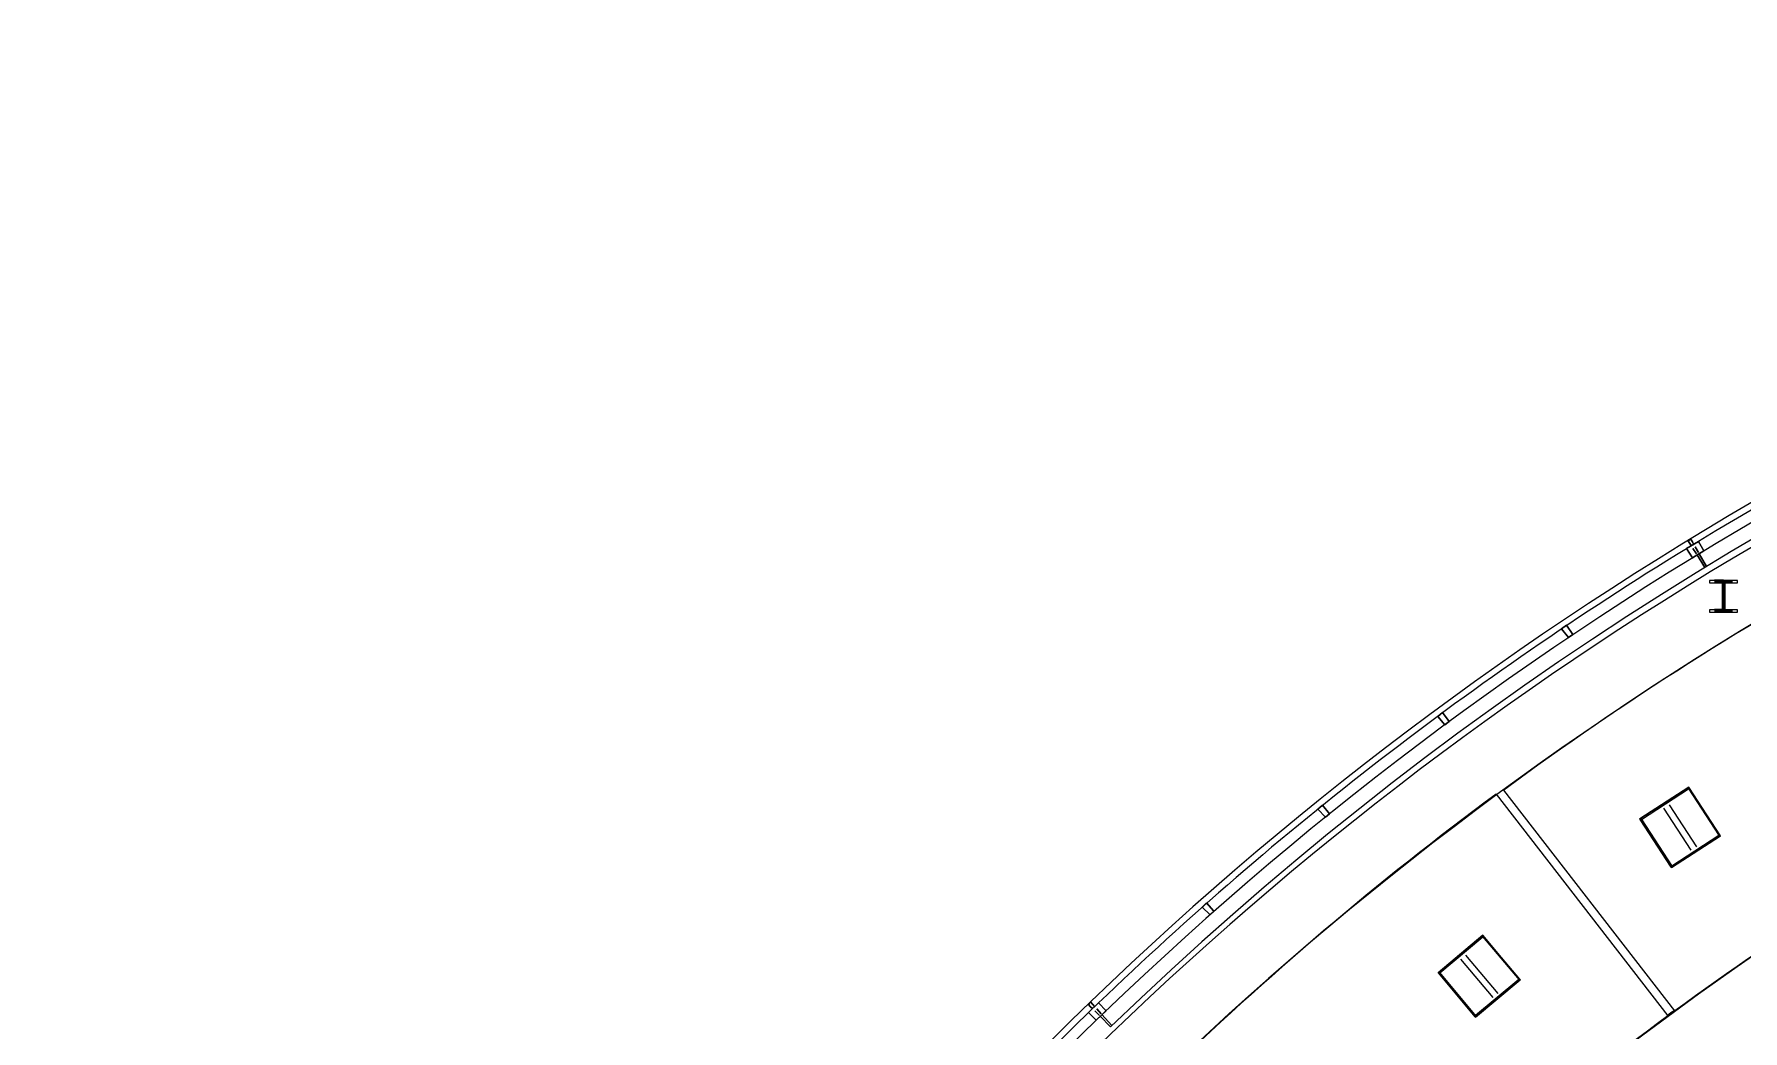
# Model space of a CAD drawing. Header units: inches. Extents: x 6512 to 15357, y -630 to 1499.
# Drawn here: x 12472 to 13169, y 1093 to 1499 of the extents above; entities that cross this region are included whole.
import ezdxf

# ---------------------------------------------------------------- set-up
doc = ezdxf.new("R2010")
doc.units = ezdxf.units.IN
doc.header["$MEASUREMENT"] = 0
for name, color, linetype, lineweight in [('A-CLNG', 13, 'Continuous', 18), ('A-DETL', 90, 'Continuous', 9), ('E-LITE-EQPM', 33, 'Continuous', 25), ('P-SANR-FIXT', 6, 'Continuous', 18), ('S-COLS', 52, 'Continuous', 18), ('S-COLS-SYMB', 171, 'Continuous', 70)]:
    doc.layers.add(name, color=color, linetype=linetype, lineweight=lineweight)

# ---------------------------------------------------------------- blocks, each defined once
blk = doc.blocks.new('Double C-Channel-Column - 2C15X50 WJE-4604959-3RD FLOOR RCP - NEW')
at = {"layer": 'S-COLS-SYMB'}
for p, q in [((0, 6), (-3.71, 6)), ((0, 6), (0, -6)), ((0, 6), (0, -6)), ((0, 6), (3.71, 6)), ((0, -6), (-3.71, -6)), ((0, -6), (3.71, -6))]:
    blk.add_line(p, q, dxfattribs=at)
blk = doc.blocks.new('Lighting-Troffer-Cooper-Metalux-Encounter-22EN-24EN-LD2 - See Type Catalog-V7-3RD FLOOR RCP - NEW')
at = {"layer": 'E-LITE-EQPM', "lineweight": 9}
for p, q in [((-11.875, 11.84375), (-11.875, 11.59375)), ((11.875, 11.84375), (-11.875, 11.84375)), ((-11.875, 11.59375), (-11.46875, 11.59375)), ((-11.875, 11.59375), (-11.46875, 11.59375)), ((-11.875, 11.59375), (-11.875, -11.59375)), ((-11.46875, 11.59375), (-11.46875, 11.34375)), ((-11.46875, -11.59375), (-11.46875, 11.59375)), ((11.46875, 11.34375), (-11.46875, 11.34375)), ((-1.25, 10.21875), (-1.25, -10.21875)), ((1.25, -10.21875), (1.25, 10.21875)), ((11.46875, 11.34375), (11.46875, 11.59375)), ((11.46875, 11.59375), (11.875, 11.59375)), ((11.46875, 11.59375), (11.875, 11.59375)), ((11.46875, -11.59375), (11.46875, 11.59375)), ((11.875, 11.59375), (11.875, 11.84375)), ((11.875, 11.59375), (11.875, -11.59375)), ((-11.46875, -11.59375), (-11.875, -11.59375)), ((-11.875, -11.59375), (-11.875, -11.84375)), ((-11.46875, -11.59375), (-11.875, -11.59375)), ((-11.875, -11.84375), (11.875, -11.84375)), ((-11.46875, -11.34375), (11.46875, -11.34375)), ((-11.46875, -11.34375), (-11.46875, -11.59375)), ((11.46875, -11.59375), (11.46875, -11.34375)), ((11.875, -11.59375), (11.46875, -11.59375)), ((11.875, -11.59375), (11.46875, -11.59375)), ((11.875, -11.84375), (11.875, -11.59375))]:
    blk.add_line(p, q, dxfattribs=at)
blk = doc.blocks.new('2941 Fairview Park_Clean for Revit_dwg-4584220-3RD FLOOR RCP - NEW')
at = {"layer": 'P-SANR-FIXT', "lineweight": 9, "flags": 128}
for points in [[(13148.06, 1285.58), (13152.76, 1288.42), (13150.51, 1292.35), (13145.63, 1289.4), (13148.06, 1285.58), (13145.63, 1289.4), (13150.51, 1292.35), (13152.76, 1288.42), (13148.06, 1285.58), (13145.63, 1289.4), (13150.51, 1292.35), (13152.76, 1288.42), (13148.06, 1285.58), (13145.63, 1289.4), (13150.51, 1292.35), (13152.76, 1288.42)], [(13146.99, 1291.45), (13146.21, 1292.69), (13146.99, 1291.45), (13147.53, 1290.61), (13146.99, 1291.45), (13146.21, 1292.69), (13146.99, 1291.45), (13147.53, 1290.61)], [(13148.06, 1292.1), (13147.33, 1293.37), (13148.06, 1292.1), (13148.56, 1291.23), (13148.06, 1292.1), (13147.33, 1293.37), (13148.06, 1292.1), (13148.56, 1291.23)], [(13148.25, 1289.48), (13149.69, 1287.21), (13148.25, 1289.48), (13149.69, 1287.21)], [(13149.23, 1290.07), (13150.56, 1287.74), (13149.23, 1290.07), (13150.56, 1287.74)], [(13153.18, 1281.72), (13149.96, 1286.79), (13153.18, 1281.72), (13149.96, 1286.79)], [(13153.8, 1282.1), (13150.81, 1287.3), (13153.8, 1282.1), (13150.81, 1287.3)], [(13166.48, 1263.43), (13166.48, 1264.43), (13161.1, 1264.43), (13161.1, 1275.43), (13166.48, 1275.43), (13166.48, 1276.43), (13154.98, 1276.43), (13154.98, 1275.43), (13160.35, 1275.43), (13160.35, 1264.43), (13154.98, 1264.43), (13154.98, 1263.43), (13166.48, 1263.43), (13166.48, 1264.43), (13161.1, 1264.43), (13161.1, 1275.43), (13166.48, 1275.43), (13166.48, 1276.43), (13154.98, 1276.43), (13154.98, 1275.43), (13160.35, 1275.43), (13160.35, 1264.43), (13154.98, 1264.43), (13154.98, 1263.43)], [(13096.71, 1258.09), (13094.73, 1256.64), (13097.49, 1253.05), (13099.31, 1254.38), (13096.71, 1258.09), (13094.73, 1256.64), (13097.49, 1253.05), (13099.31, 1254.38), (13096.71, 1258.09), (13099.31, 1254.38), (13097.49, 1253.05), (13094.73, 1256.64), (13096.71, 1258.09), (13099.31, 1254.38), (13097.49, 1253.05), (13094.73, 1256.64)], [(13046.12, 1222.49), (13044.21, 1220.95), (13047.13, 1217.48), (13048.88, 1218.89), (13046.12, 1222.49), (13044.21, 1220.95), (13047.13, 1217.48), (13048.88, 1218.89), (13046.12, 1222.49), (13048.88, 1218.89), (13047.13, 1217.48), (13044.21, 1220.95), (13046.12, 1222.49), (13048.88, 1218.89), (13047.13, 1217.48), (13044.21, 1220.95)], [(12997.14, 1184.69), (12995.3, 1183.08), (12998.37, 1179.74), (13000.06, 1181.23), (12997.14, 1184.69), (12995.3, 1183.08), (12998.37, 1179.74), (12995.3, 1183.08)], [(12998.37, 1179.74), (13000.06, 1181.23), (12997.14, 1184.69), (12995.3, 1183.08), (12998.37, 1179.74), (13000.06, 1181.23), (12997.14, 1184.69), (13000.06, 1181.23)], [(12949.88, 1144.79), (12948.11, 1143.09), (12951.32, 1139.89), (12952.94, 1141.45), (12949.88, 1144.79), (12948.11, 1143.09), (12951.32, 1139.89), (12952.94, 1141.45), (12949.88, 1144.79), (12952.94, 1141.45), (12951.32, 1139.89), (12948.11, 1143.09), (12949.88, 1144.79), (12952.94, 1141.45), (12951.32, 1139.89), (12948.11, 1143.09)], [(12902.63, 1102.46), (12903.33, 1101.75), (12902.63, 1102.46), (12903.33, 1101.75), (12902.63, 1102.46), (12901.59, 1103.49), (12902.63, 1102.46), (12901.59, 1103.49)], [(12901.74, 1100.16), (12904.95, 1096.95), (12908.92, 1100.76), (12905.86, 1104.1), (12901.74, 1100.16), (12904.95, 1096.95), (12908.92, 1100.76), (12905.86, 1104.1), (12901.74, 1100.16), (12904.95, 1096.95), (12908.92, 1100.76), (12905.86, 1104.1), (12901.74, 1100.16), (12905.86, 1104.1), (12908.92, 1100.76), (12904.95, 1096.95)], [(12903.53, 1103.32), (12904.2, 1102.58), (12903.53, 1103.32), (12904.2, 1102.58), (12903.53, 1103.32), (12902.53, 1104.4), (12903.53, 1103.32), (12902.53, 1104.4)], [(12905.11, 1101.59), (12906.92, 1099.61), (12905.11, 1101.59), (12906.92, 1099.61)], [(12904.28, 1100.8), (12906.19, 1098.9), (12904.28, 1100.8), (12906.19, 1098.9)], [(12910.79, 1094.3), (12906.54, 1098.55), (12910.79, 1094.3), (12906.54, 1098.55)], [(12911.31, 1094.81), (12907.26, 1099.24), (12911.31, 1094.81), (12907.26, 1099.24)]]:
    blk.add_lwpolyline(points, close=True, dxfattribs=at)
at = {"layer": 'P-SANR-FIXT', "lineweight": 9}
for radius, start, end in [(1409, 90.02649, 208.7222), (1409, 90.02649, 208.7222), (1401.94, 89.9795, 208.7236), (1401.94, 89.9795, 208.7236), (1396, 89.98479, 134.01144), (1396, 89.98479, 134.01144), (1406.44, 110.43524, 121.27779), (1406.44, 110.43524, 121.27779), (1406.44, 121.50987, 133.87847), (1406.44, 121.50987, 133.87847), (1406.44, 121.50987, 133.87847), (1406.44, 121.50987, 133.87847), (1406.44, 134.11056, 143.97629), (1406.44, 134.11056, 143.97629), (1406.44, 134.11056, 143.97629), (1406.44, 134.11056, 143.97629)]:
    blk.add_arc((13880.73, 90.3), radius, start, end, dxfattribs=at)
for centre, major_axis in [((13146.77, 1293.03), (0.56, 0.339)), ((13146.77, 1293.03), (0.56, 0.339)), ((13146.77, 1293.03), (0.56, 0.339)), ((13146.77, 1293.03), (0.56, 0.339)), ((12902.06, 1103.95), (0.473, 0.453)), ((12902.06, 1103.95), (0.473, 0.453)), ((12902.06, 1103.95), (0.473, 0.453)), ((12902.06, 1103.95), (0.473, 0.453))]:
    blk.add_ellipse(centre, major_axis=major_axis, ratio=0.244106, start_param=3.141593, end_param=6.283185, dxfattribs=at)

msp = doc.modelspace()

# ---------------------------------------------------------------- linework, layer by layer
at = {"layer": 'A-CLNG', "lineweight": 13}
for p, q in [((13146.6, 1192.01), (13126.69, 1179.07)), ((13159.51, 1172.14), (13146.6, 1192.01)), ((13068.03, 1189.22), (13138.04, 1098.69)), ((13140.86, 1100.76), (13071.17, 1190.89)), ((13126.69, 1179.07), (13139.59, 1159.21)), ((13139.59, 1159.21), (13159.51, 1172.14)), ((13062.63, 1131.61), (13044.43, 1116.35)), ((13077.85, 1113.47), (13062.63, 1131.61)), ((13044.43, 1116.35), (13059.66, 1098.2)), ((13059.66, 1098.2), (13077.85, 1113.47))]:
    msp.add_line(p, q, dxfattribs=at)
for centre, radius, start, end in [((13884.9, 80.65), 1403.68, 70.70864, 184.55218), ((13884.9, 80.65), 1376.68, 70.31484, 184.2637), ((13892.24, 70.68), 1217.26, 87.45779, 165.66895), ((13848.49, 137.25), 1309.34, 118.42697, 126.41803), ((13869.03, 107.91), 1345.68, 126.52972, 134.18027), ((13892.92, 71.75), 1274.54, 118.67907, 126.16148), ((13892.92, 71.75), 1274.54, 126.31887, 133.74444), ((13887.8, 74.89), 1269.24, 126.05899, 126.21708)]:
    msp.add_arc(centre, radius, start, end, dxfattribs=at)
at = {"layer": 'A-DETL', "lineweight": 20}
msp.add_arc((13886.89, 85.18), 1259.94, 69.18949, 179.68988, dxfattribs=at)

# ---------------------------------------------------------------- block references
at = {"color": 9, "lineweight": 9}
msp.add_blockref('2941 Fairview Park_Clean for Revit_dwg-4584220-3RD FLOOR RCP - NEW', (0, 0), dxfattribs=at)
at = {"layer": 'E-LITE-EQPM', "lineweight": 9, "extrusion": (0, 0, -1)}
for p, rotation in [((-13143.1, 1175.61), 146.9999999999974), ((-13061.14, 1114.91), 139.9999999999986)]:
    msp.add_blockref('Lighting-Troffer-Cooper-Metalux-Encounter-22EN-24EN-LD2 - See Type Catalog-V7-3RD FLOOR RCP - NEW', p, dxfattribs=dict(at, rotation=rotation))
at = {"layer": 'S-COLS', "lineweight": 9}
msp.add_blockref('Double C-Channel-Column - 2C15X50 WJE-4604959-3RD FLOOR RCP - NEW', (13160.73, 1269.93), dxfattribs=at)

doc.saveas('drawing.dxf')
